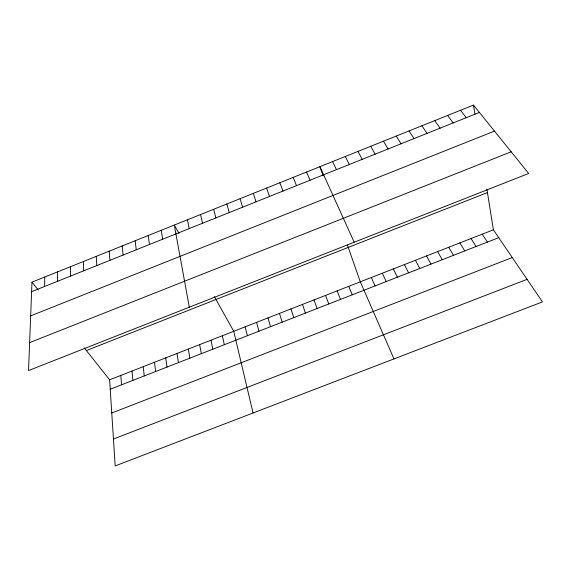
<?xml version="1.0" encoding="UTF-8"?>
<svg xmlns="http://www.w3.org/2000/svg" width="571" height="571" viewBox="0 0 571 571"><rect width="100%" height="100%" fill="white"/><g stroke="black" fill="none" stroke-linecap="round" stroke-linejoin="round"><path stroke-width="0.86" d="M57.6 281.267L57.614 271.867M44.588 286.478L44.781 277.014M31.969 282.145L28.55 370.558L528.653 173.463L473.48 105.085L31.969 282.145L38.221 290.004M31.605 291.674L479.397 112.43M30.67 315.877L494.472 131.102M29.628 342.629L511.173 151.8M86.371 350.558L487.441 192.577M109.618 379.801L493.387 229.806L542.45 301.902L115.178 465.915L109.618 379.801L84.258 347.903M110.232 389.222L498.74 237.672M111.766 412.997L512.266 257.542M113.443 439.028L527.097 279.34M460.54 110.274L466.271 117.683M447.628 115.449L453.174 122.922M434.745 120.617L440.098 128.161M421.883 125.777L427.051 133.378M482.195 234.181L487.398 242.09M409.05 130.923L414.032 138.596M471.018 238.55L476.086 246.508M396.245 136.062L401.035 143.799M459.862 242.911L464.787 250.912M448.727 247.264L453.51 255.316M383.462 141.187L388.066 148.988M437.607 251.611L442.254 259.705M370.7 146.304L375.118 154.17M179.044 233.51L174.312 225.067L189.294 307.205M214.346 296.627L233.739 331.287L253.053 412.99M426.508 255.944L431.012 264.087M357.967 151.408L362.207 159.338M415.431 260.276L419.792 268.463M404.368 264.601L408.593 272.831M345.262 156.504L349.316 164.498M393.326 268.912L397.416 277.192M332.579 161.593L336.447 169.651M382.306 273.224L386.253 281.546M371.3 277.52L375.111 285.893M354.206 242.211L319.924 166.668L323.143 175.839M393.969 358.895L360.315 281.817L347.425 245.059M306.548 172.035L310.039 180.222M348.703 286.356L352.236 294.822M293.201 177.388L296.499 185.639M337.118 290.882L340.502 299.397M325.549 295.407L328.789 303.965M279.883 182.727L282.995 191.049M314 299.918L317.098 308.526M266.586 188.059L269.512 196.445M302.473 304.429L305.428 313.079M290.96 308.925L293.78 317.619M253.324 193.376L256.058 201.827M279.476 313.415L282.153 322.158M240.091 198.687L242.632 207.202M268.013 317.897L270.54 326.683M226.88 203.983L229.235 212.569M256.565 322.365L258.956 331.209M245.137 326.833L247.393 335.719M213.697 209.272L215.867 217.915M200.542 214.546L202.527 223.261M222.355 335.741L224.324 344.713M187.416 219.806L189.215 228.586M210.992 340.18L212.819 349.202M199.643 344.613L201.342 353.677M188.323 349.038L189.879 358.153M161.243 230.306L162.671 239.213M473.48 105.085L474.951 114.328M486.906 189.194L493.387 229.806M177.017 353.456L178.438 362.614M165.733 357.867L167.018 367.067M148.196 235.537L149.438 244.509M154.47 362.271L155.619 371.514M135.177 240.762L136.241 249.791M143.228 366.661L144.242 375.954M122.18 245.973L123.065 255.066M132.008 371.05L132.886 380.386M120.802 375.425L121.544 384.804M109.218 251.169L109.918 260.326M96.278 256.358L96.799 265.579M83.359 261.539L83.701 270.818M70.476 266.707L70.64 276.05"/></g></svg>
